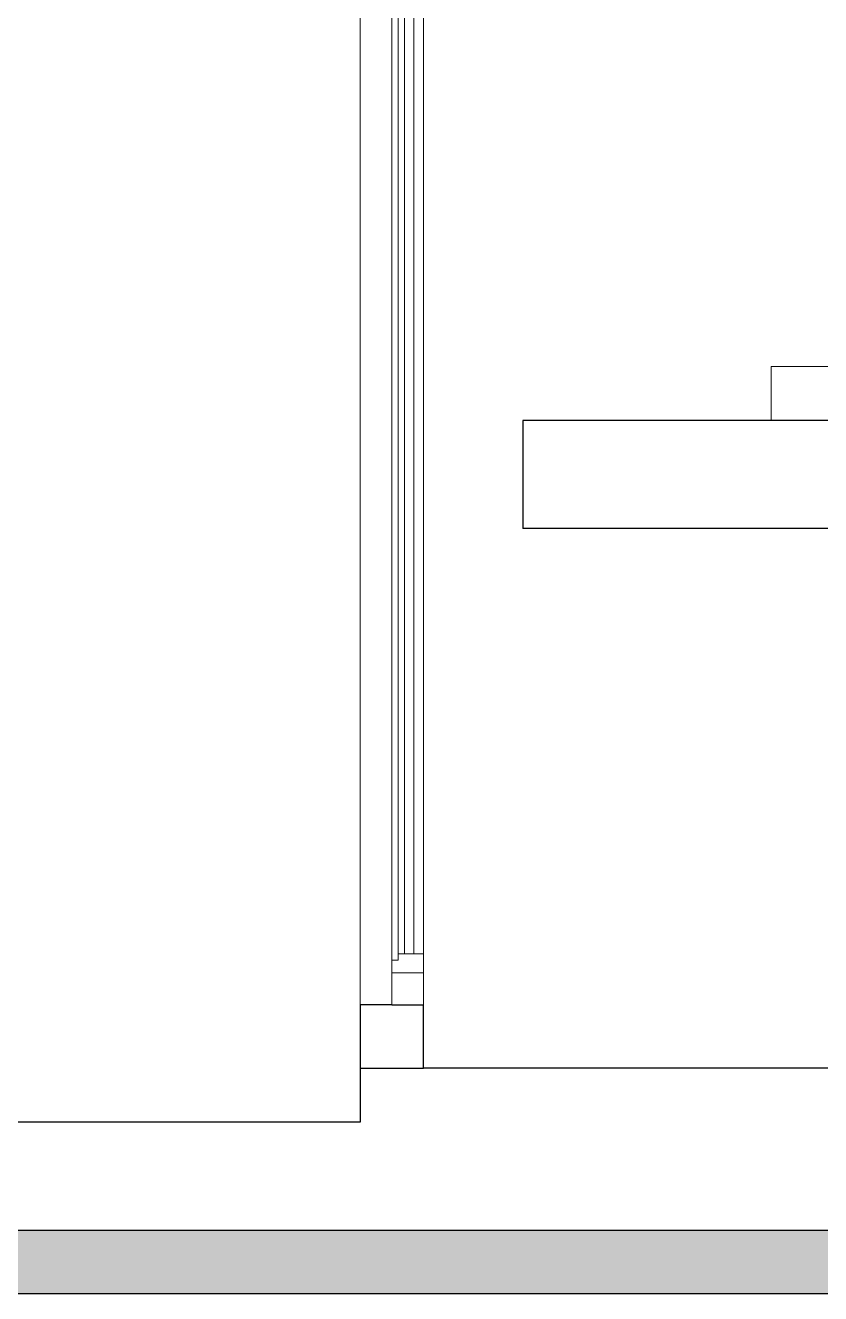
# Model space of a CAD drawing. Header units: metres. Extents: x 294 to 1101, y -498 to -355.
# Drawn here: x 609.994 to 612.499, y -471.395 to -467.4 of the extents above; entities that cross this region are included whole.
import ezdxf

# ---------------------------------------------------------------- set-up
doc = ezdxf.new("R2010")
doc.units = ezdxf.units.M
doc.layers.add('19-JARDINERIA', color=80, linetype='Continuous', lineweight=0)
doc.layers.add('wall', color=7, linetype='Continuous', lineweight=25)
doc.layers.add('SectionCutEdges', color=7, linetype='Continuous')

msp = doc.modelspace()

# ---------------------------------------------------------------- hatches: boundary and pattern name
at = {"layer": 'wall'}
h = msp.add_hatch(color=256, dxfattribs=at)
h.dxf.hatch_style = 1
h.paths.add_polyline_path([(615.3262, -471.1949), (615.143, -471.1949), (614.8457, -471.1949), (614.6853, -471.1949), (614.6423, -471.1949), (614.5417, -471.1949), (614.4315, -471.1949), (614.0984, -471.1949), (613.7671, -471.1949), (613.4389, -471.1949), (613.3219, -471.1949), (613.1152, -471.1949), (613.0181, -471.1949), (612.9717, -471.1949), (611.8644, -471.1949), (611.0483, -471.1949), (605.0948, -471.1949), (604.2469, -471.1949), (604.2469, -471.3949), (615.3262, -471.3949)])

# ---------------------------------------------------------------- linework, layer by layer
for p, q in [((613.0644, -470.6849), (611.2483, -470.6849)), ((611.5697, -470.6849), (611.5635, -470.6849)), ((611.5964, -470.6849), (611.5697, -470.6849)), ((611.6336, -470.6849), (611.5964, -470.6849)), ((611.6292, -470.6849), (611.6238, -470.6849)), ((611.6553, -470.6849), (611.6292, -470.6849)), ((611.6811, -470.6849), (611.6336, -470.6849)), ((611.659, -470.6849), (611.6539, -470.6849)), ((611.6916, -470.6849), (611.6553, -470.6849)), ((611.6847, -470.6849), (611.659, -470.6849)), ((611.7388, -470.6849), (611.6811, -470.6849)), ((611.7206, -470.6849), (611.6847, -470.6849)), ((611.7381, -470.6849), (611.6916, -470.6849)), ((611.7665, -470.6849), (611.7206, -470.6849)), ((611.7944, -470.6849), (611.7381, -470.6849)), ((611.8064, -470.6849), (611.7388, -470.6849)), ((611.8223, -470.6849), (611.7665, -470.6849)), ((611.8605, -470.6849), (611.7944, -470.6849)), ((611.8837, -470.6849), (611.8064, -470.6849)), ((611.8876, -470.6849), (611.8223, -470.6849)), ((611.936, -470.6849), (611.8605, -470.6849)), ((611.9704, -470.6849), (611.8837, -470.6849)), ((611.9622, -470.6849), (611.8876, -470.6849)), ((612.0207, -470.6849), (611.936, -470.6849)), ((612.0458, -470.6849), (611.9622, -470.6849)), ((612.066, -470.6849), (611.9704, -470.6849)), ((612.1141, -470.6849), (612.0207, -470.6849)), ((612.1382, -470.6849), (612.0458, -470.6849)), ((612.1726, -470.6849), (612.066, -470.6849)), ((612.1141, -470.6849), (612.066, -470.6849)), ((612.1382, -470.6849), (612.1141, -470.6849)), ((612.2183, -470.6849), (612.1141, -470.6849)), ((612.5318, -470.6849), (612.1382, -470.6849)), ((612.2412, -470.6849), (612.1382, -470.6849)), ((612.2878, -470.6849), (612.1726, -470.6849)), ((612.3309, -470.6849), (612.2183, -470.6849)), ((612.3524, -470.6849), (612.2412, -470.6849)), ((612.3426, -470.6849), (612.2878, -470.6849)), ((612.3844, -470.6849), (612.3309, -470.6849)), ((612.3426, -470.6849), (612.3416, -470.6849)), ((612.4111, -470.6849), (612.3426, -470.6849)), ((612.3844, -470.6849), (612.3426, -470.6849)), ((612.4053, -470.6849), (612.3524, -470.6849)), ((612.4053, -470.6849), (612.3844, -470.6849)), ((612.4513, -470.6849), (612.3844, -470.6849)), ((612.766, -470.6849), (612.4053, -470.6849)), ((612.4714, -470.6849), (612.4053, -470.6849)), ((612.5418, -470.6849), (612.4111, -470.6849)), ((612.579, -470.6849), (612.4513, -470.6849)), ((612.5976, -470.6849), (612.4714, -470.6849)), ((605.0948, -471.1949), (632.806, -471.1949)), ((605.0948, -471.1949), (632.806, -471.1949)), ((611.0483, -471.1949), (613.0644, -471.1949)), ((611.1483, -471.1949), (613.0644, -471.1949)), ((611.8644, -471.1949), (613.0644, -471.1949)), ((604.2469, -471.3949), (642.8579, -471.3949))]:
    msp.add_line(p, q)
at = {"layer": '19-JARDINERIA', "color": 251}
for p, q in [((611.1683, -464.1649), (611.1683, -470.3249)), ((611.1883, -464.1649), (611.1883, -470.3249)), ((611.2183, -470.3249), (611.2183, -464.1649)), ((611.0483, -470.4849), (611.0483, -467.3449)), ((611.1483, -470.3449), (611.1483, -467.3449)), ((611.2483, -470.3249), (611.2483, -467.3449)), ((612.343, -468.6449), (612.343, -468.4749)), ((612.6652, -468.4749), (612.343, -468.4749)), ((611.1683, -470.3249), (611.1683, -470.3449)), ((611.1883, -470.3249), (611.1683, -470.3249)), ((611.1883, -470.3249), (611.2183, -470.3249)), ((611.2483, -470.3249), (611.2183, -470.3249)), ((611.2483, -470.3849), (611.2483, -470.3249)), ((611.1683, -470.3449), (611.1483, -470.3449)), ((611.1483, -470.3449), (611.1483, -470.3849)), ((611.1483, -470.3849), (611.1483, -470.4849)), ((611.2483, -470.3849), (611.1483, -470.3849)), ((611.2483, -470.4849), (611.2483, -470.3849))]:
    msp.add_line(p, q, dxfattribs=at)
at = {"layer": 'SectionCutEdges'}
for p, q in [((611.0483, -470.4849), (611.0483, -470.6849)), ((611.1483, -470.4849), (611.0483, -470.4849)), ((611.1483, -470.4849), (611.2483, -470.4849)), ((611.2483, -470.6849), (611.2483, -470.4849)), ((611.0483, -470.6849), (611.2483, -470.6849)), ((611.0483, -470.6849), (611.0483, -470.8549)), ((613.0644, -470.6849), (611.2483, -470.6849)), ((611.0483, -470.8549), (609.8483, -470.8549)), ((609.8483, -471.1949), (610.4757, -471.1949)), ((610.4757, -471.1949), (611.0483, -471.1949)), ((611.0483, -471.1949), (633.7478, -471.1949))]:
    msp.add_line(p, q, dxfattribs=at)
at = {"layer": 'wall'}
for p, q in [((611.561, -468.6449), (611.561, -468.8149)), ((612.0674, -468.6449), (611.561, -468.6449)), ((612.343, -468.6449), (612.0674, -468.6449)), ((613.2092, -468.6449), (612.343, -468.6449)), ((611.561, -468.8149), (611.561, -468.9849)), ((613.1167, -468.9849), (611.561, -468.9849))]:
    msp.add_line(p, q, dxfattribs=at)

doc.saveas('drawing.dxf')
